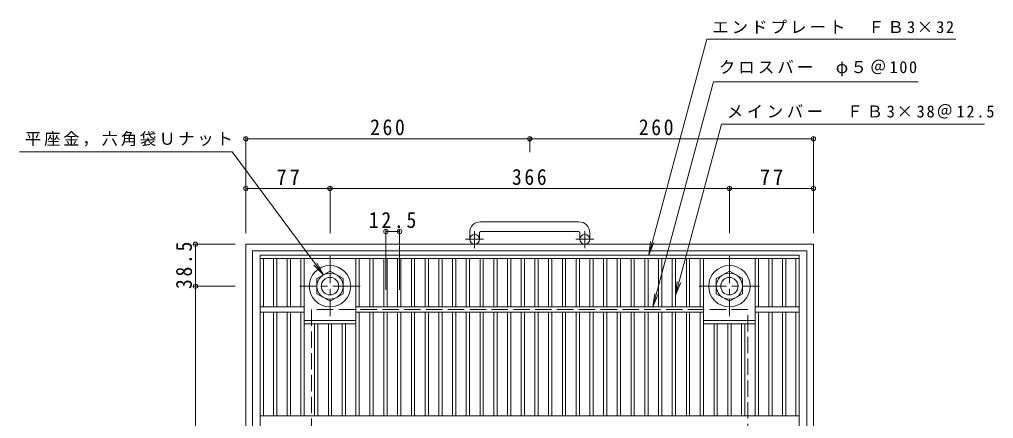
# Model space of a CAD drawing. Units: millimetres at full size, sheet at 1:5. Extents: x -728 to 847, y -688 to 672.
# Drawn here: x -728 to 165, y 306 to 672 of the extents above; entities that cross this region are included whole.
import ezdxf

# ---------------------------------------------------------------- set-up
doc = ezdxf.new("R2010")
doc.units = ezdxf.units.MM
doc.header["$LTSCALE"] = 5
doc.header["$PDMODE"] = 32
doc.header["$PDSIZE"] = 4
doc.linetypes.add('CHAIN1', pattern=[8, 5, -1, 1, -1])
doc.linetypes.add('DASHED3', pattern=[4, 3, -1])
for name, color, linetype, lineweight in [('E-1', 2, 'Continuous', 9), ('E-2', 3, 'Continuous', 9), ('E-4', 7, 'Continuous', 9), ('E-5', 7, 'Continuous', 9)]:
    doc.layers.add(name, color=color, linetype=linetype, lineweight=lineweight)
doc.styles.add('ＭＳ ゴシック', font='')
doc.styles.get('ＭＳ ゴシック').set_extended_font_data('MS Gothic')

msp = doc.modelspace()

# ---------------------------------------------------------------- linework, layer by layer
at = {"layer": 'E-1'}
for p, q in [((-214.987, 486.535), (-304.987, 486.535)), ((-314.987, 476.535), (-314.987, 470.435)), ((-305.987, 476.535), (-305.987, 470.435)), ((-304.987, 477.534), (-214.987, 477.534)), ((-213.987, 476.535), (-213.987, 470.435)), ((-204.987, 476.535), (-204.987, 470.435)), ((0.014, 465.934), (-519.987, 465.934)), ((-519.987, 465.934), (-519.987, -54.065)), ((0.014, 465.934), (0.014, -54.065)), ((-5.987, 459.934), (-513.987, 459.934)), ((-513.987, 459.934), (-513.987, -48.065)), ((-5.987, 459.934), (-5.987, -48.065)), ((-442.987, 441.29), (-454.987, 434.362)), ((-430.987, 434.362), (-442.987, 441.29)), ((-454.987, 434.362), (-454.987, 420.506)), ((-430.987, 420.506), (-430.987, 434.362)), ((-454.987, 420.506), (-442.987, 413.577)), ((-442.987, 413.577), (-430.987, 420.506))]:
    msp.add_line(p, q, dxfattribs=at)
at = {"layer": 'E-1', "linetype": 'CHAIN1'}
for p, q in [((-310.487, 462.327), (-310.487, 477.925)), ((-209.486, 462.327), (-209.486, 477.925)), ((-302.324, 470.435), (-318.731, 470.435)), ((-201.324, 470.435), (-217.731, 470.435)), ((-442.987, 455.071), (-442.987, 399.797)), ((-76.986, 455.071), (-76.986, 399.797)), ((-415.35, 427.434), (-470.623, 427.434)), ((-104.623, 427.434), (-49.35, 427.434))]:
    msp.add_line(p, q, dxfattribs=at)
at = {"layer": 'E-1'}
msp.add_lwpolyline([(-64.986, 434.362), (-64.986, 420.506), (-76.986, 413.577), (-88.986, 420.506), (-88.986, 434.362), (-76.986, 441.29)], close=True, dxfattribs=at)
at = {"layer": 'E-1', "linetype": 'DASHED3'}
msp.add_lwpolyline([(-459.987, 5.935), (-59.987, 5.935), (-59.987, 405.935), (-459.987, 405.935)], close=True, dxfattribs=at)
at = {"layer": 'E-1'}
for centre, radius in [((-310.487, 470.435), 4.5), ((-209.487, 470.435), 4.5), ((-442.987, 427.434), 19), ((-76.986, 427.434), 19), ((-442.987, 427.434), 12), ((-76.986, 427.434), 12), ((-442.987, 427.434), 8), ((-76.986, 427.434), 8)]:
    msp.add_circle(centre, radius, dxfattribs=at)
for centre, radius, start, end in [((-304.987, 476.535), 10, 90, 180), ((-214.987, 476.535), 10, 0, 90), ((-304.987, 476.535), 1, 90, 180), ((-214.987, 476.535), 1, 0, 90)]:
    msp.add_arc(centre, radius, start, end, dxfattribs=at)
at = {"layer": 'E-2'}
for p, q in [((-506.987, 455.935), (-12.986, 455.935)), ((-506.987, -44.065), (-506.987, 455.935)), ((-12.986, -44.065), (-12.986, 455.935)), ((-506.987, 452.935), (-12.986, 452.935)), ((-503.986, 452.934), (-503.986, 408.434)), ((-494.707, 408.434), (-494.707, 452.934)), ((-491.707, 408.434), (-491.707, 452.934)), ((-482.227, 408.434), (-482.227, 452.934)), ((-479.227, 408.434), (-479.227, 452.934)), ((-469.647, 408.434), (-469.647, 452.934)), ((-466.647, 308.435), (-466.647, 452.934)), ((-419.327, 308.435), (-419.327, 452.934)), ((-416.327, 408.434), (-416.327, 452.934)), ((-406.547, 408.434), (-406.547, 452.934)), ((-403.547, 408.434), (-403.547, 452.934)), ((-393.577, 408.434), (-393.577, 452.934)), ((-390.577, 408.434), (-390.577, 452.934)), ((-380.997, 408.434), (-380.997, 452.934)), ((-377.997, 408.434), (-377.997, 452.934)), ((-368.417, 408.434), (-368.417, 452.934)), ((-365.417, 408.434), (-365.417, 452.934)), ((-355.837, 408.434), (-355.837, 452.934)), ((-352.837, 408.434), (-352.837, 452.934)), ((-343.257, 408.434), (-343.257, 452.934)), ((-340.257, 408.434), (-340.257, 452.934)), ((-330.677, 408.434), (-330.677, 452.934)), ((-327.677, 408.434), (-327.677, 452.934)), ((-318.096, 408.434), (-318.096, 452.934)), ((-315.097, 408.434), (-315.097, 452.934)), ((-305.517, 408.434), (-305.517, 452.934)), ((-302.517, 408.434), (-302.517, 452.934)), ((-292.937, 408.434), (-292.937, 452.934)), ((-289.937, 408.434), (-289.937, 452.934)), ((-280.357, 408.434), (-280.357, 452.934)), ((-277.357, 408.434), (-277.357, 452.934)), ((-267.777, 408.434), (-267.777, 452.934)), ((-264.777, 408.434), (-264.777, 452.934)), ((-255.197, 408.434), (-255.197, 452.934)), ((-252.197, 408.434), (-252.197, 452.934)), ((-242.617, 408.434), (-242.617, 452.934)), ((-239.617, 408.434), (-239.617, 452.934)), ((-230.037, 408.434), (-230.037, 452.934)), ((-227.036, 408.434), (-227.036, 452.934)), ((-217.457, 408.434), (-217.457, 452.934)), ((-214.456, 408.434), (-214.456, 452.934)), ((-204.877, 408.434), (-204.877, 452.934)), ((-201.876, 408.434), (-201.876, 452.934)), ((-192.297, 408.434), (-192.297, 452.934)), ((-189.296, 408.434), (-189.296, 452.934)), ((-179.717, 408.434), (-179.717, 452.934)), ((-176.716, 408.434), (-176.716, 452.934)), ((-167.137, 408.434), (-167.137, 452.934)), ((-164.136, 408.434), (-164.136, 452.934)), ((-154.557, 408.434), (-154.557, 452.934)), ((-151.557, 408.434), (-151.557, 452.934)), ((-141.977, 408.434), (-141.977, 452.934)), ((-138.977, 408.434), (-138.977, 452.934)), ((-129.396, 408.434), (-129.396, 452.934)), ((-126.397, 408.434), (-126.397, 452.934)), ((-116.426, 408.434), (-116.426, 452.934)), ((-113.427, 408.434), (-113.427, 452.934)), ((-103.646, 408.434), (-103.646, 452.934)), ((-100.647, 308.435), (-100.647, 452.934)), ((-53.326, 308.435), (-53.326, 452.934)), ((-50.327, 408.434), (-50.327, 452.934)), ((-40.747, 408.434), (-40.747, 452.934)), ((-37.746, 408.434), (-37.746, 452.934)), ((-28.267, 408.434), (-28.267, 452.934)), ((-25.266, 408.434), (-25.266, 452.934)), ((-15.987, 408.434), (-15.987, 452.934)), ((-506.987, 408.434), (-466.647, 408.434)), ((-506.987, 403.434), (-466.647, 403.434)), ((-503.986, 403.434), (-503.986, 308.435)), ((-494.707, 308.435), (-494.707, 403.434)), ((-491.707, 308.435), (-491.707, 403.434)), ((-482.227, 308.435), (-482.227, 403.434)), ((-479.227, 308.435), (-479.227, 403.434)), ((-469.647, 308.435), (-469.647, 403.434)), ((-419.327, 408.434), (-100.647, 408.434)), ((-419.327, 403.434), (-100.647, 403.434)), ((-416.327, 308.435), (-416.327, 403.434)), ((-406.547, 308.435), (-406.547, 403.434)), ((-403.547, 308.435), (-403.547, 403.434)), ((-393.577, 308.435), (-393.577, 403.434)), ((-390.577, 308.435), (-390.577, 403.434)), ((-380.997, 308.435), (-380.997, 403.434)), ((-377.997, 308.435), (-377.997, 403.434)), ((-368.417, 308.435), (-368.417, 403.434)), ((-365.417, 308.435), (-365.417, 403.434)), ((-355.837, 308.435), (-355.837, 403.434)), ((-352.837, 308.435), (-352.837, 403.434)), ((-343.257, 308.435), (-343.257, 403.434)), ((-340.257, 308.435), (-340.257, 403.434)), ((-330.677, 308.435), (-330.677, 403.434)), ((-327.677, 308.435), (-327.677, 403.434)), ((-318.096, 308.435), (-318.096, 403.434)), ((-315.097, 308.435), (-315.097, 403.434)), ((-305.517, 308.435), (-305.517, 403.434)), ((-302.517, 308.435), (-302.517, 403.434)), ((-292.937, 308.435), (-292.937, 403.434)), ((-289.937, 308.435), (-289.937, 403.434)), ((-280.357, 308.435), (-280.357, 403.434)), ((-277.357, 308.435), (-277.357, 403.434)), ((-267.777, 308.435), (-267.777, 403.434)), ((-264.777, 308.435), (-264.777, 403.434)), ((-255.197, 308.435), (-255.197, 403.434)), ((-252.197, 308.435), (-252.197, 403.434)), ((-242.617, 308.435), (-242.617, 403.434)), ((-239.617, 308.435), (-239.617, 403.434)), ((-230.037, 308.435), (-230.037, 403.434)), ((-227.036, 308.435), (-227.036, 403.434)), ((-217.457, 308.435), (-217.457, 403.434)), ((-214.456, 308.435), (-214.456, 403.434)), ((-204.877, 308.435), (-204.877, 403.434)), ((-201.876, 308.435), (-201.876, 403.434)), ((-192.297, 308.435), (-192.297, 403.434)), ((-189.296, 308.435), (-189.296, 403.434)), ((-179.717, 308.435), (-179.717, 403.434)), ((-176.716, 308.435), (-176.716, 403.434)), ((-167.137, 308.435), (-167.137, 403.434)), ((-164.136, 308.435), (-164.136, 403.434)), ((-154.557, 308.435), (-154.557, 403.434)), ((-151.557, 308.435), (-151.557, 403.434)), ((-141.977, 308.435), (-141.977, 403.434)), ((-138.977, 308.435), (-138.977, 403.434)), ((-129.396, 308.435), (-129.396, 403.434)), ((-126.397, 308.435), (-126.397, 403.434)), ((-116.426, 308.435), (-116.426, 403.434)), ((-113.427, 308.435), (-113.427, 403.434)), ((-103.646, 308.435), (-103.646, 403.434)), ((-12.986, 408.434), (-53.326, 408.434)), ((-12.986, 403.434), (-53.326, 403.434)), ((-50.327, 308.435), (-50.327, 403.434)), ((-40.747, 308.435), (-40.747, 403.434)), ((-37.746, 308.435), (-37.746, 403.434)), ((-28.267, 308.435), (-28.267, 403.434)), ((-25.266, 308.435), (-25.266, 403.434)), ((-15.987, 308.435), (-15.987, 403.434)), ((-419.327, 395.935), (-466.647, 395.935)), ((-419.327, 392.935), (-466.647, 392.935)), ((-457.067, 308.435), (-457.067, 392.935)), ((-454.067, 308.435), (-454.067, 392.935)), ((-444.487, 308.435), (-444.487, 392.935)), ((-441.487, 308.435), (-441.487, 392.935)), ((-431.907, 308.435), (-431.907, 392.935)), ((-428.907, 308.435), (-428.907, 392.935)), ((-100.647, 395.935), (-53.326, 395.935)), ((-100.647, 392.935), (-53.326, 392.935)), ((-91.066, 308.435), (-91.066, 392.935)), ((-88.067, 308.435), (-88.067, 392.935)), ((-78.486, 308.435), (-78.486, 392.935)), ((-75.487, 308.435), (-75.487, 392.935)), ((-65.906, 308.435), (-65.906, 392.935)), ((-62.907, 308.435), (-62.907, 392.935)), ((-506.987, 308.434), (-12.986, 308.434))]:
    msp.add_line(p, q, dxfattribs=at)
at = {"layer": 'E-4'}
for p, q in [((-519.987, 564.313), (-519.987, 475.934)), ((-519.987, 562.813), (-259.987, 562.813)), ((-259.987, 564.313), (-259.987, 550.485)), ((-259.987, 562.813), (0.014, 562.813)), ((0.014, 564.313), (0.014, 475.934)), ((-442.987, 518.65), (-442.987, 475.934)), ((-76.986, 518.65), (-76.986, 475.934)), ((-519.987, 517.15), (-442.987, 517.15)), ((-442.987, 517.15), (-76.986, 517.15)), ((-76.986, 517.15), (0.014, 517.15)), ((-391.796, 479.14), (-391.796, 424.209)), ((-391.796, 477.64), (-379.216, 477.64)), ((-379.216, 479.14), (-379.216, 424.209)), ((-567.823, 465.934), (-529.987, 465.934)), ((-566.323, 465.934), (-566.323, 427.434)), ((-567.823, 427.434), (-529.987, 427.434)), ((-566.323, 427.434), (-566.323, -15.566))]:
    msp.add_line(p, q, dxfattribs=at)
for p in [(-519.987, 562.813), (-259.987, 562.813), (0.014, 562.813), (-519.987, 517.15), (-442.987, 517.15), (-76.986, 517.15), (0.014, 517.15), (-391.796, 477.64), (-379.216, 477.64), (-566.323, 465.934), (-566.323, 427.434)]:
    msp.add_point(p, dxfattribs=at)
at = {"layer": 'E-5'}
for p, q in [((-150.882, 455.935), (-97.776, 654.128)), ((-97.776, 654.128), (130.54, 654.128)), ((-126.397, 419.266), (-84.331, 576.258)), ((-84.331, 576.258), (156.82, 576.258)), ((-532.536, 550.613), (-727.536, 550.613)), ((-150.882, 455.935), (-149.251, 468.328)), ((-150.882, 455.935), (-146.099, 467.483)), ((-448.987, 437.826), (-455.053, 448.756)), ((-126.397, 419.266), (-124.765, 431.659)), ((-126.397, 419.266), (-121.613, 430.815)), ((-147.007, 408.434), (-145.375, 420.827)), ((-147.007, 408.434), (-142.223, 419.982))]:
    msp.add_line(p, q, dxfattribs=at)
for points in [[(-147.007, 408.434), (-91.657, 615.002), (96.102, 615.002)], [(-532.536, 550.613), (-448.987, 437.826), (-457.675, 446.813)]]:
    msp.add_lwpolyline(points, dxfattribs=at)

# ---------------------------------------------------------------- texts
at = {"layer": 'E-4', "color": 2, "char_height": 14.66, "attachment_point": 7, "style": 'ＭＳ ゴシック'}
for s, insert in [('\\T1.27;\\W0.9;260', (-406.237, 565.813)), ('\\T1.27;\\W0.9;260', (-159.999, 565.813)), ('\\T1.27;\\W0.95;77', (-492.112, 520.15)), ('\\T1.27;\\W0.9;366', (-276.237, 520.15)), ('\\T1.27;\\W0.95;77', (-49.111, 520.15)), ('\\T1.28;\\W0.9;12.5', (-407.381, 480.64))]:
    msp.add_mtext(s, dxfattribs=dict(at, insert=insert))
at = {"layer": 'E-4', "color": 2, "insert": (-569.323, 424.809), "char_height": 14.66, "attachment_point": 7, "rotation": 90, "style": 'ＭＳ ゴシック'}
msp.add_mtext('\\T1.28;\\W0.9;38.5', dxfattribs=at)
at = {"layer": 'E-5', "char_height": 11, "attachment_point": 7, "style": 'ＭＳ ゴシック'}
for s, insert in [('\\T1.19;エンドプレート\u3000ＦＢ3×32', (-92.776, 659.128)), ('\\T1.19;クロスバー\u3000φ５＠100', (-86.633, 620.002)), ('\\T1.22;メインバー\u3000ＦＢ3×38＠12.5', (-79.331, 581.258)), ('\\T1.17;平座金，六角袋Ｕナット', (-722.536, 555.613))]:
    msp.add_mtext(s, dxfattribs=dict(at, insert=insert))

doc.saveas('drawing.dxf')
